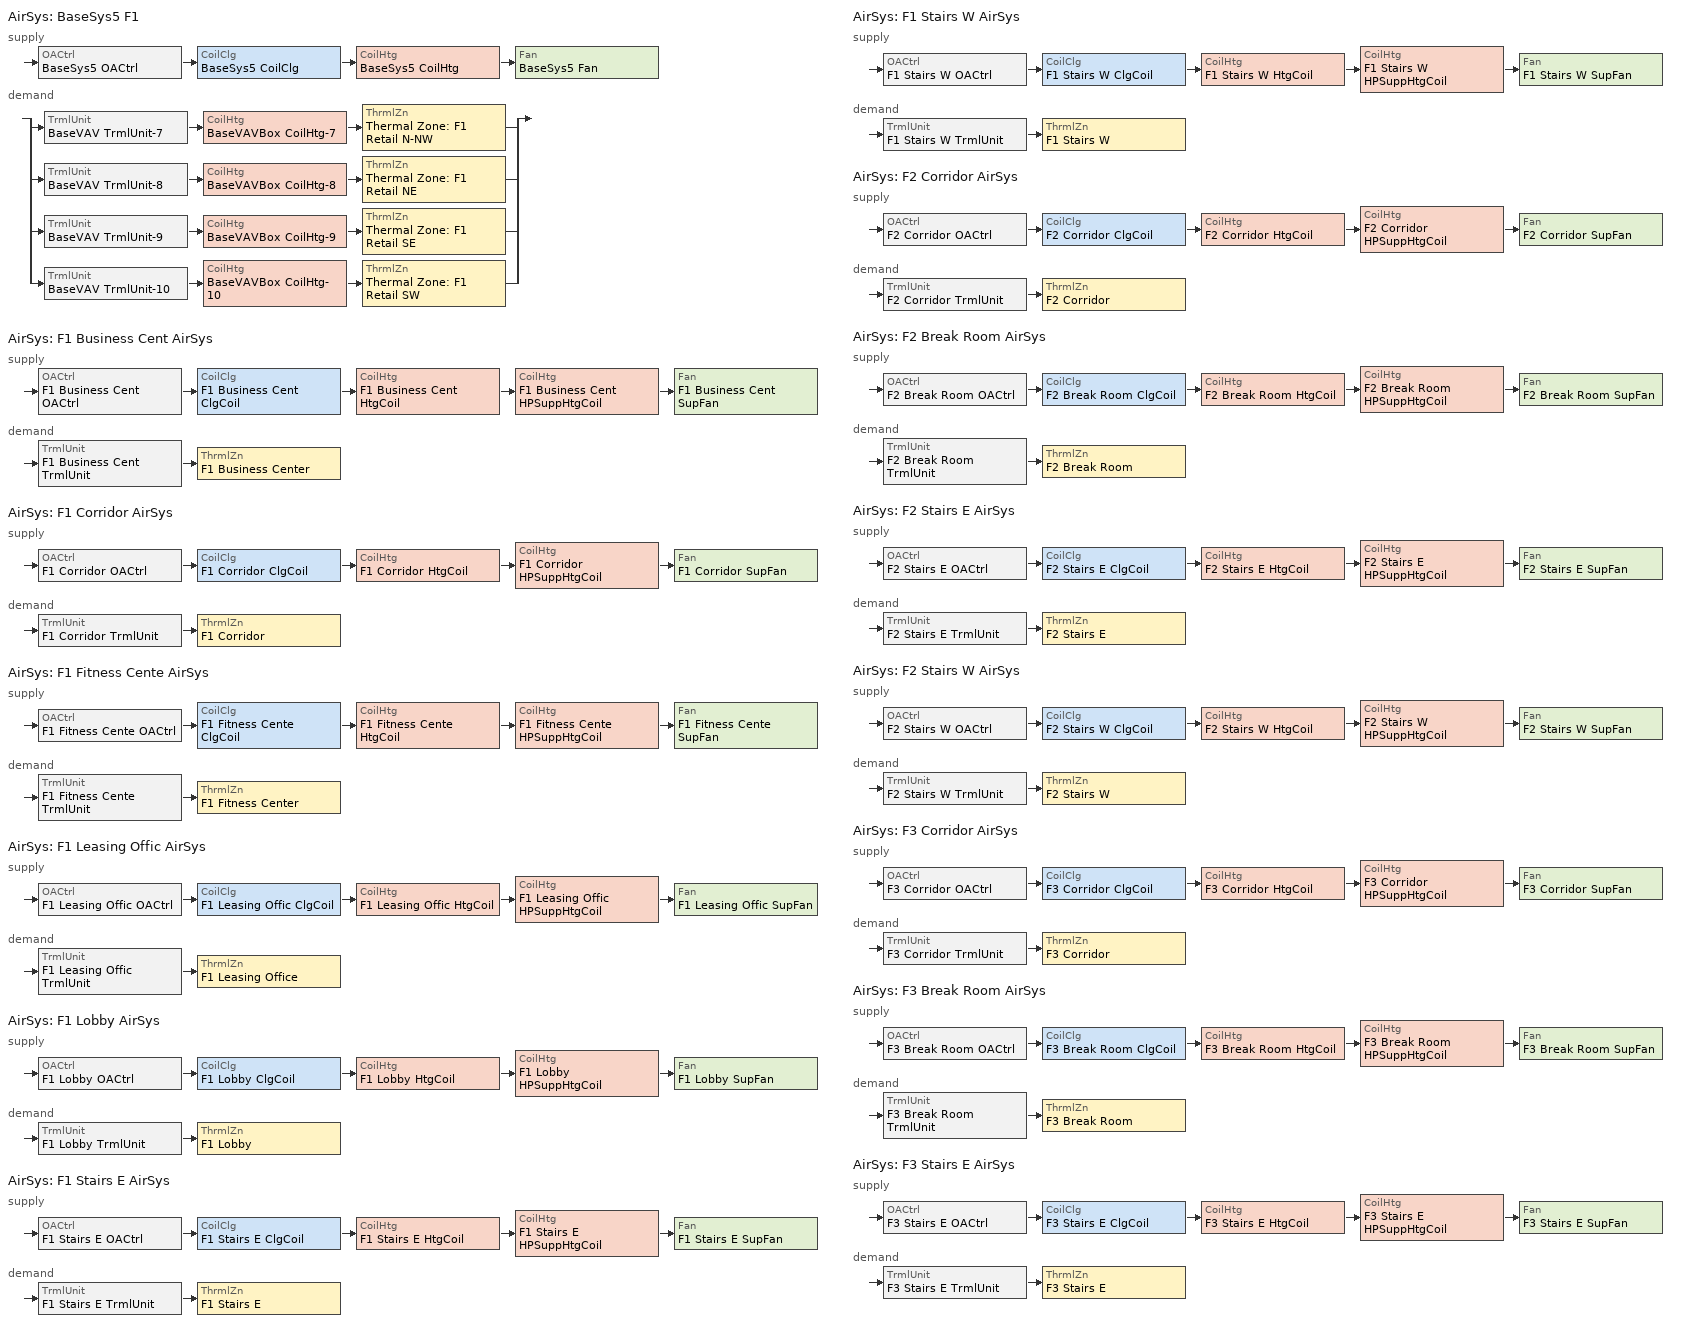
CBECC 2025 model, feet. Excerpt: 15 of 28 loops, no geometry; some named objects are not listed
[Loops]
AirSys 'BaseSys5 F1'
 supply: OACtrl 'BaseSys5 OACtrl' > CoilClg 'BaseSys5 CoilClg' > CoilHtg 'BaseSys5 CoilHtg' > Fan 'BaseSys5 Fan'
 demand: split
  | TrmlUnit 'BaseVAV TrmlUnit-7' > CoilHtg 'BaseVAVBox CoilHtg-7' > ThrmlZn 'Thermal Zone: F1 Retail N-NW'
  | TrmlUnit 'BaseVAV TrmlUnit-8' > CoilHtg 'BaseVAVBox CoilHtg-8' > ThrmlZn 'Thermal Zone: F1 Retail NE'
  | TrmlUnit 'BaseVAV TrmlUnit-9' > CoilHtg 'BaseVAVBox CoilHtg-9' > ThrmlZn 'Thermal Zone: F1 Retail SE'
  | TrmlUnit 'BaseVAV TrmlUnit-10' > CoilHtg 'BaseVAVBox CoilHtg-10' > ThrmlZn 'Thermal Zone: F1 Retail SW'
AirSys 'F1 Business Cent AirSys'
 supply: OACtrl 'F1 Business Cent OACtrl' > CoilClg 'F1 Business Cent ClgCoil' > CoilHtg 'F1 Business Cent HtgCoil' > CoilHtg 'F1 Business Cent HPSuppHtgCoil' > Fan 'F1 Business Cent SupFan'
 demand: TrmlUnit 'F1 Business Cent TrmlUnit' > ThrmlZn 'F1 Business Center'
AirSys 'F1 Corridor AirSys'
 supply: OACtrl 'F1 Corridor OACtrl' > CoilClg 'F1 Corridor ClgCoil' > CoilHtg 'F1 Corridor HtgCoil' > CoilHtg 'F1 Corridor HPSuppHtgCoil' > Fan 'F1 Corridor SupFan'
 demand: TrmlUnit 'F1 Corridor TrmlUnit' > ThrmlZn 'F1 Corridor'
AirSys 'F1 Fitness Cente AirSys'
 supply: OACtrl 'F1 Fitness Cente OACtrl' > CoilClg 'F1 Fitness Cente ClgCoil' > CoilHtg 'F1 Fitness Cente HtgCoil' > CoilHtg 'F1 Fitness Cente HPSuppHtgCoil' > Fan 'F1 Fitness Cente SupFan'
 demand: TrmlUnit 'F1 Fitness Cente TrmlUnit' > ThrmlZn 'F1 Fitness Center'
AirSys 'F1 Leasing Offic AirSys'
 supply: OACtrl 'F1 Leasing Offic OACtrl' > CoilClg 'F1 Leasing Offic ClgCoil' > CoilHtg 'F1 Leasing Offic HtgCoil' > CoilHtg 'F1 Leasing Offic HPSuppHtgCoil' > Fan 'F1 Leasing Offic SupFan'
 demand: TrmlUnit 'F1 Leasing Offic TrmlUnit' > ThrmlZn 'F1 Leasing Office'
AirSys 'F1 Lobby AirSys'
 supply: OACtrl 'F1 Lobby OACtrl' > CoilClg 'F1 Lobby ClgCoil' > CoilHtg 'F1 Lobby HtgCoil' > CoilHtg 'F1 Lobby HPSuppHtgCoil' > Fan 'F1 Lobby SupFan'
 demand: TrmlUnit 'F1 Lobby TrmlUnit' > ThrmlZn 'F1 Lobby'
AirSys 'F1 Stairs E AirSys'
 supply: OACtrl 'F1 Stairs E OACtrl' > CoilClg 'F1 Stairs E ClgCoil' > CoilHtg 'F1 Stairs E HtgCoil' > CoilHtg 'F1 Stairs E HPSuppHtgCoil' > Fan 'F1 Stairs E SupFan'
 demand: TrmlUnit 'F1 Stairs E TrmlUnit' > ThrmlZn 'F1 Stairs E'
AirSys 'F1 Stairs W AirSys'
 supply: OACtrl 'F1 Stairs W OACtrl' > CoilClg 'F1 Stairs W ClgCoil' > CoilHtg 'F1 Stairs W HtgCoil' > CoilHtg 'F1 Stairs W HPSuppHtgCoil' > Fan 'F1 Stairs W SupFan'
 demand: TrmlUnit 'F1 Stairs W TrmlUnit' > ThrmlZn 'F1 Stairs W'
AirSys 'F2 Corridor AirSys'
 supply: OACtrl 'F2 Corridor OACtrl' > CoilClg 'F2 Corridor ClgCoil' > CoilHtg 'F2 Corridor HtgCoil' > CoilHtg 'F2 Corridor HPSuppHtgCoil' > Fan 'F2 Corridor SupFan'
 demand: TrmlUnit 'F2 Corridor TrmlUnit' > ThrmlZn 'F2 Corridor'
AirSys 'F2 Break Room AirSys'
 supply: OACtrl 'F2 Break Room OACtrl' > CoilClg 'F2 Break Room ClgCoil' > CoilHtg 'F2 Break Room HtgCoil' > CoilHtg 'F2 Break Room HPSuppHtgCoil' > Fan 'F2 Break Room SupFan'
 demand: TrmlUnit 'F2 Break Room TrmlUnit' > ThrmlZn 'F2 Break Room'
AirSys 'F2 Stairs E AirSys'
 supply: OACtrl 'F2 Stairs E OACtrl' > CoilClg 'F2 Stairs E ClgCoil' > CoilHtg 'F2 Stairs E HtgCoil' > CoilHtg 'F2 Stairs E HPSuppHtgCoil' > Fan 'F2 Stairs E SupFan'
 demand: TrmlUnit 'F2 Stairs E TrmlUnit' > ThrmlZn 'F2 Stairs E'
AirSys 'F2 Stairs W AirSys'
 supply: OACtrl 'F2 Stairs W OACtrl' > CoilClg 'F2 Stairs W ClgCoil' > CoilHtg 'F2 Stairs W HtgCoil' > CoilHtg 'F2 Stairs W HPSuppHtgCoil' > Fan 'F2 Stairs W SupFan'
 demand: TrmlUnit 'F2 Stairs W TrmlUnit' > ThrmlZn 'F2 Stairs W'
AirSys 'F3 Corridor AirSys'
 supply: OACtrl 'F3 Corridor OACtrl' > CoilClg 'F3 Corridor ClgCoil' > CoilHtg 'F3 Corridor HtgCoil' > CoilHtg 'F3 Corridor HPSuppHtgCoil' > Fan 'F3 Corridor SupFan'
 demand: TrmlUnit 'F3 Corridor TrmlUnit' > ThrmlZn 'F3 Corridor'
AirSys 'F3 Break Room AirSys'
 supply: OACtrl 'F3 Break Room OACtrl' > CoilClg 'F3 Break Room ClgCoil' > CoilHtg 'F3 Break Room HtgCoil' > CoilHtg 'F3 Break Room HPSuppHtgCoil' > Fan 'F3 Break Room SupFan'
 demand: TrmlUnit 'F3 Break Room TrmlUnit' > ThrmlZn 'F3 Break Room'
AirSys 'F3 Stairs E AirSys'
 supply: OACtrl 'F3 Stairs E OACtrl' > CoilClg 'F3 Stairs E ClgCoil' > CoilHtg 'F3 Stairs E HtgCoil' > CoilHtg 'F3 Stairs E HPSuppHtgCoil' > Fan 'F3 Stairs E SupFan'
 demand: TrmlUnit 'F3 Stairs E TrmlUnit' > ThrmlZn 'F3 Stairs E'
[AirSys]
Name | Type | SubType | CtrlSysType | OptStart | ClgCtrl | EffMetric | ResHVACAutoSizing | CtrlZnRef
BaseSys5 F1 | PVAV | Packaged3Phase | DDCToZone | 1 | WarmestReset
F1 Business Cent AirSys | SZHP | Split1Phase |  | 0 |  | SEER2/EER2/HSPF2 | 1 | F1 Business Center
F1 Corridor AirSys | SZHP | Split1Phase |  | 0 |  | SEER2/EER2/HSPF2 | 1 | F1 Corridor
F1 Fitness Cente AirSys | SZHP | Split1Phase |  | 0 |  | SEER2/EER2/HSPF2 | 1 | F1 Fitness Center
F1 Leasing Offic AirSys | SZHP | Split1Phase |  | 0 |  | SEER2/EER2/HSPF2 | 1 | F1 Leasing Office
F1 Lobby AirSys | SZHP | Split1Phase |  | 0 |  | SEER2/EER2/HSPF2 | 1 | F1 Lobby
F1 Stairs E AirSys | SZHP | Split1Phase |  | 0 |  | SEER2/EER2/HSPF2 | 1 | F1 Stairs E
F1 Stairs W AirSys | SZHP | Split1Phase |  | 0 |  | SEER2/EER2/HSPF2 | 1 | F1 Stairs W
F2 Corridor AirSys | SZHP | Split1Phase |  | 0 |  | SEER2/EER2/HSPF2 | 1 | F2 Corridor
F2 Break Room AirSys | SZHP | Split1Phase |  | 0 |  | SEER2/EER2/HSPF2 | 1 | F2 Break Room
F2 Stairs E AirSys | SZHP | Split1Phase |  | 0 |  | SEER2/EER2/HSPF2 | 1 | F2 Stairs E
F2 Stairs W AirSys | SZHP | Split1Phase |  | 0 |  | SEER2/EER2/HSPF2 | 1 | F2 Stairs W
F3 Corridor AirSys | SZHP | Split1Phase |  | 0 |  | SEER2/EER2/HSPF2 | 1 | F3 Corridor
F3 Break Room AirSys | SZHP | Split1Phase |  | 0 |  | SEER2/EER2/HSPF2 | 1 | F3 Break Room
F3 Stairs E AirSys | SZHP | Split1Phase |  | 0 |  | SEER2/EER2/HSPF2 | 1 | F3 Stairs E
[AirSeg]
Name | Sys | Type
BaseSys5 SupAirSeg | BaseSys5 F1 | Supply
BaseSys5 RetAirSeg | BaseSys5 F1 | Return
F1 Business Cent SupAirSeg | F1 Business Cent AirSys | Supply
F1 Business Cent RetAirSeg | F1 Business Cent AirSys | Return
F1 Corridor SupAirSeg | F1 Corridor AirSys | Supply
F1 Corridor RetAirSeg | F1 Corridor AirSys | Return
F1 Fitness Cente SupAirSeg | F1 Fitness Cente AirSys | Supply
F1 Fitness Cente RetAirSeg | F1 Fitness Cente AirSys | Return
F1 Leasing Offic SupAirSeg | F1 Leasing Offic AirSys | Supply
F1 Leasing Offic RetAirSeg | F1 Leasing Offic AirSys | Return
F1 Lobby SupAirSeg | F1 Lobby AirSys | Supply
F1 Lobby RetAirSeg | F1 Lobby AirSys | Return
F1 Stairs E SupAirSeg | F1 Stairs E AirSys | Supply
F1 Stairs E RetAirSeg | F1 Stairs E AirSys | Return
F1 Stairs W SupAirSeg | F1 Stairs W AirSys | Supply
F1 Stairs W RetAirSeg | F1 Stairs W AirSys | Return
F2 Corridor SupAirSeg | F2 Corridor AirSys | Supply
F2 Corridor RetAirSeg | F2 Corridor AirSys | Return
F2 Break Room SupAirSeg | F2 Break Room AirSys | Supply
F2 Break Room RetAirSeg | F2 Break Room AirSys | Return
F2 Stairs E SupAirSeg | F2 Stairs E AirSys | Supply
F2 Stairs E RetAirSeg | F2 Stairs E AirSys | Return
F2 Stairs W SupAirSeg | F2 Stairs W AirSys | Supply
F2 Stairs W RetAirSeg | F2 Stairs W AirSys | Return
F3 Corridor SupAirSeg | F3 Corridor AirSys | Supply
F3 Corridor RetAirSeg | F3 Corridor AirSys | Return
F3 Break Room SupAirSeg | F3 Break Room AirSys | Supply
F3 Break Room RetAirSeg | F3 Break Room AirSys | Return
F3 Stairs E SupAirSeg | F3 Stairs E AirSys | Supply
F3 Stairs E RetAirSeg | F3 Stairs E AirSys | Return
[CoilClg] Type=DirectExpansion
Name | Sys | NumClgStages | DXSEER | CapTotNetRtd
BaseSys5 CoilClg | BaseSys5 F1 | 2
F1 Business Cent ClgCoil | F1 Business Cent AirSys |  | 14
F1 Corridor ClgCoil | F1 Corridor AirSys |  | 14
F1 Fitness Cente ClgCoil | F1 Fitness Cente AirSys |  | 14
F1 Leasing Offic ClgCoil | F1 Leasing Offic AirSys |  | 14
F1 Lobby ClgCoil | F1 Lobby AirSys |  | 14
F1 Stairs E ClgCoil | F1 Stairs E AirSys |  | 14
F1 Stairs W ClgCoil | F1 Stairs W AirSys |  | 14
F2 Corridor ClgCoil | F2 Corridor AirSys |  | 14 | 36000
F2 Break Room ClgCoil | F2 Break Room AirSys |  | 14
F2 Stairs E ClgCoil | F2 Stairs E AirSys |  | 14
F2 Stairs W ClgCoil | F2 Stairs W AirSys |  | 14
F3 Corridor ClgCoil | F3 Corridor AirSys |  | 14 | 36000
F3 Break Room ClgCoil | F3 Break Room AirSys |  | 14
F3 Stairs E ClgCoil | F3 Stairs E AirSys |  | 14
[CoilHtg]
Name | Sys | Type | FluidSegInRef | FluidSegOutRef | HtPumpHSPF | HtPumpSuppCoilHtgRef
BaseSys5 CoilHtg; BaseVAVBox CoilHtg-7; BaseVAVBox CoilHtg-8; BaseVAVBox CoilHtg-9; BaseVAVBox CoilHtg-10 | BaseSys5 F1 | HotWater | GF Retail HW Supply | GF Retail HW Return
F1 Business Cent HtgCoil | F1 Business Cent AirSys | HeatPump |  |  | 8.2 | F1 Business Cent HPSuppHtgCoil
F1 Business Cent HPSuppHtgCoil | F1 Business Cent AirSys | Resistance
F1 Corridor HtgCoil | F1 Corridor AirSys | HeatPump |  |  | 8.2 | F1 Corridor HPSuppHtgCoil
F1 Corridor HPSuppHtgCoil | F1 Corridor AirSys | Resistance |  |  | 8.2
F1 Fitness Cente HtgCoil | F1 Fitness Cente AirSys | HeatPump |  |  | 8.2 | F1 Fitness Cente HPSuppHtgCoil
F1 Fitness Cente HPSuppHtgCoil | F1 Fitness Cente AirSys | Resistance |  |  | 8.2
F1 Leasing Offic HtgCoil | F1 Leasing Offic AirSys | HeatPump |  |  | 8.2 | F1 Leasing Offic HPSuppHtgCoil
F1 Leasing Offic HPSuppHtgCoil | F1 Leasing Offic AirSys | Resistance |  |  | 8.2
F1 Lobby HtgCoil | F1 Lobby AirSys | HeatPump |  |  | 8.2 | F1 Lobby HPSuppHtgCoil
F1 Lobby HPSuppHtgCoil | F1 Lobby AirSys | Resistance |  |  | 8.2
F1 Stairs E HtgCoil | F1 Stairs E AirSys | HeatPump |  |  | 8.2 | F1 Stairs E HPSuppHtgCoil
F1 Stairs E HPSuppHtgCoil | F1 Stairs E AirSys | Resistance |  |  | 8.2
F1 Stairs W HtgCoil | F1 Stairs W AirSys | HeatPump |  |  | 8.2 | F1 Stairs W HPSuppHtgCoil
F1 Stairs W HPSuppHtgCoil | F1 Stairs W AirSys | Resistance |  |  | 8.2
F2 Corridor HtgCoil | F2 Corridor AirSys | HeatPump |  |  | 8.2 | F2 Corridor HPSuppHtgCoil
F2 Corridor HPSuppHtgCoil | F2 Corridor AirSys | Resistance |  |  | 8.2
F2 Break Room HtgCoil | F2 Break Room AirSys | HeatPump |  |  | 8.2 | F2 Break Room HPSuppHtgCoil
F2 Break Room HPSuppHtgCoil | F2 Break Room AirSys | Resistance |  |  | 8.2
F2 Stairs E HtgCoil | F2 Stairs E AirSys | HeatPump |  |  | 8.2 | F2 Stairs E HPSuppHtgCoil
F2 Stairs E HPSuppHtgCoil | F2 Stairs E AirSys | Resistance |  |  | 8.2
F2 Stairs W HtgCoil | F2 Stairs W AirSys | HeatPump |  |  | 8.2 | F2 Stairs W HPSuppHtgCoil
F2 Stairs W HPSuppHtgCoil | F2 Stairs W AirSys | Resistance
F3 Corridor HtgCoil | F3 Corridor AirSys | HeatPump |  |  | 8.2 | F3 Corridor HPSuppHtgCoil
F3 Corridor HPSuppHtgCoil | F3 Corridor AirSys | Resistance |  |  | 8.2
F3 Break Room HtgCoil | F3 Break Room AirSys | HeatPump |  |  | 8.2 | F3 Break Room HPSuppHtgCoil
F3 Break Room HPSuppHtgCoil | F3 Break Room AirSys | Resistance |  |  | 8.2
F3 Stairs E HtgCoil | F3 Stairs E AirSys | HeatPump |  |  | 8.2 | F3 Stairs E HPSuppHtgCoil
F3 Stairs E HPSuppHtgCoil | F3 Stairs E AirSys | Resistance |  |  | 8.2
[Fan]
Name | Sys | CtrlMthd
BaseSys5 Fan | BaseSys5 F1 | VariableSpeedDrive
F1 Business Cent SupFan | F1 Business Cent AirSys
F1 Corridor SupFan | F1 Corridor AirSys
F1 Fitness Cente SupFan | F1 Fitness Cente AirSys
F1 Leasing Offic SupFan | F1 Leasing Offic AirSys
F1 Lobby SupFan | F1 Lobby AirSys
F1 Stairs E SupFan | F1 Stairs E AirSys
F1 Stairs W SupFan | F1 Stairs W AirSys
F2 Corridor SupFan | F2 Corridor AirSys
F2 Break Room SupFan | F2 Break Room AirSys
F2 Stairs E SupFan | F2 Stairs E AirSys
F2 Stairs W SupFan | F2 Stairs W AirSys
F3 Corridor SupFan | F3 Corridor AirSys
F3 Break Room SupFan | F3 Break Room AirSys
F3 Stairs E SupFan | F3 Stairs E AirSys
[OACtrl]
Name | Sys | EconoCtrlMthd | EconoIntegration | AirSegSupRef | AirSegRetRef
BaseSys5 OACtrl | BaseSys5 F1 | DifferentialDryBulb | Integrated | BaseSys5 SupAirSeg | BaseSys5 RetAirSeg
F1 Business Cent OACtrl | F1 Business Cent AirSys | NoEconomizer |  | F1 Business Cent SupAirSeg | F1 Business Cent RetAirSeg
F1 Corridor OACtrl | F1 Corridor AirSys | NoEconomizer |  | F1 Corridor SupAirSeg | F1 Corridor RetAirSeg
F1 Fitness Cente OACtrl | F1 Fitness Cente AirSys | NoEconomizer |  | F1 Fitness Cente SupAirSeg | F1 Fitness Cente RetAirSeg
F1 Leasing Offic OACtrl | F1 Leasing Offic AirSys | NoEconomizer |  | F1 Leasing Offic SupAirSeg | F1 Leasing Offic RetAirSeg
F1 Lobby OACtrl | F1 Lobby AirSys | NoEconomizer |  | F1 Lobby SupAirSeg | F1 Lobby RetAirSeg
F1 Stairs E OACtrl | F1 Stairs E AirSys | NoEconomizer |  | F1 Stairs E SupAirSeg | F1 Stairs E RetAirSeg
F1 Stairs W OACtrl | F1 Stairs W AirSys | NoEconomizer |  | F1 Stairs W SupAirSeg | F1 Stairs W RetAirSeg
F2 Corridor OACtrl | F2 Corridor AirSys | NoEconomizer |  | F2 Corridor SupAirSeg | F2 Corridor RetAirSeg
F2 Break Room OACtrl | F2 Break Room AirSys | NoEconomizer |  | F2 Break Room SupAirSeg | F2 Break Room RetAirSeg
F2 Stairs E OACtrl | F2 Stairs E AirSys | NoEconomizer |  | F2 Stairs E SupAirSeg | F2 Stairs E RetAirSeg
F2 Stairs W OACtrl | F2 Stairs W AirSys | NoEconomizer |  | F2 Stairs W SupAirSeg | F2 Stairs W RetAirSeg
F3 Corridor OACtrl | F3 Corridor AirSys | NoEconomizer |  | F3 Corridor SupAirSeg | F3 Corridor RetAirSeg
F3 Break Room OACtrl | F3 Break Room AirSys | NoEconomizer |  | F3 Break Room SupAirSeg | F3 Break Room RetAirSeg
F3 Stairs E OACtrl | F3 Stairs E AirSys | NoEconomizer |  | F3 Stairs E SupAirSeg | F3 Stairs E RetAirSeg
[TrmlUnit]
Name | Sys | Type | ZnServedRef
BaseVAV TrmlUnit-7 | BaseSys5 F1 | VAVReheatBox | Thermal Zone: F1 Retail N-NW
BaseVAV TrmlUnit-8 | BaseSys5 F1 | VAVReheatBox | Thermal Zone: F1 Retail NE
BaseVAV TrmlUnit-9 | BaseSys5 F1 | VAVReheatBox | Thermal Zone: F1 Retail SE
BaseVAV TrmlUnit-10 | BaseSys5 F1 | VAVReheatBox | Thermal Zone: F1 Retail SW
F1 Business Cent TrmlUnit | F1 Business Cent AirSys | Uncontrolled | F1 Business Center
F1 Corridor TrmlUnit | F1 Corridor AirSys | Uncontrolled | F1 Corridor
F1 Fitness Cente TrmlUnit | F1 Fitness Cente AirSys | Uncontrolled | F1 Fitness Center
F1 Leasing Offic TrmlUnit | F1 Leasing Offic AirSys | Uncontrolled | F1 Leasing Office
F1 Lobby TrmlUnit | F1 Lobby AirSys | Uncontrolled | F1 Lobby
F1 Stairs E TrmlUnit | F1 Stairs E AirSys | Uncontrolled | F1 Stairs E
F1 Stairs W TrmlUnit | F1 Stairs W AirSys | Uncontrolled | F1 Stairs W
F2 Corridor TrmlUnit | F2 Corridor AirSys | Uncontrolled | F2 Corridor
F2 Break Room TrmlUnit | F2 Break Room AirSys | Uncontrolled | F2 Break Room
F2 Stairs E TrmlUnit | F2 Stairs E AirSys | Uncontrolled | F2 Stairs E
F2 Stairs W TrmlUnit | F2 Stairs W AirSys | Uncontrolled | F2 Stairs W
F3 Corridor TrmlUnit | F3 Corridor AirSys | Uncontrolled | F3 Corridor
F3 Break Room TrmlUnit | F3 Break Room AirSys | Uncontrolled | F3 Break Room
F3 Stairs E TrmlUnit | F3 Stairs E AirSys | Uncontrolled | F3 Stairs E
[PVArray]
PV Array: DCSysSize=274.5
[Batt]
Battery: MaxCap=260.2; Ctrl=Time of Use; MaxChrgPwr=65.04; MaxDschrgPwr=65.04
[ResConsAssm]
Name | CanAssignTo | Type | RoofingLayer | RoofDeckLayer | InsideFinishLayer | FloorSurfaceLayer | FloorDeckLayer | CavityLayer | FrameLayer | SheathInsulLayerRVal | WallExtFinishLayer | OtherSideFinishLayer | RadiantBarrier | RaisedHeelTruss | RaisedHeelTrussHeight | RoofingType | MassLayer | MassThickness | FurringInsulLayerRVal | FurringInsul2LayerRVal | Furring2Layer
Res Exterior Wall Cons | Exterior Walls | Wood Framed Wall | Light Roof (Asphalt Shingle) | Wood Siding/sheathing/decking | Gypsum Board | Carpeted | Wood Siding/sheathing/decking | R 21 | 2x6 @ 16 in. O.C. | 4 | Synthetic Stucco | Gypsum Board | 0 | 0 | 3.5 | all others
Int Wall Cons | Interior Walls | Wood Framed Wall | Light Roof (Asphalt Shingle) | Wood Siding/sheathing/decking | Gypsum Board | Carpeted | Wood Siding/sheathing/decking |  | 2x6 @ 16 in. O.C. |  |  | Gypsum Board | 0 | 0 | 3.5 | all others
Interior Floor Cons | Interior Floors | Wood Framed Floor | Light Roof (Asphalt Shingle) | Wood Siding/sheathing/decking | Gypsum Board | Carpeted | Wood Siding/sheathing/decking |  | 2x12 @ 16 in. O.C. | 0.29 |  | Gypsum Board | 0 | 0 | 3.5 | all others
Below Grade Wall Cons | Underground Walls | Concrete / ICF / Brick | Light Roof (Asphalt Shingle) | Wood Siding/sheathing/decking |  | Carpeted | Wood Siding/sheathing/decking |  |  |  |  | Gypsum Board | 0 | 0 | 3.5 | all others | Concrete | 10 in.
Interior Mass Floor above Garage | Interior Floors | Concrete / ICF / Brick | Light Roof (Asphalt Shingle) | Wood Siding/sheathing/decking | Gypsum Board | Hardwood | Wood Siding/sheathing/decking |  | 2x12 @ 16 in. O.C. |  |  | Gypsum Board | 0 | 0 | 3.5 | all others | Concrete | 6 in. | 4
NonRes Exterior Wall Cons | Exterior Walls | Concrete / ICF / Brick | Light Roof (Asphalt Shingle) | Wood Siding/sheathing/decking | Gypsum Board | Carpeted | Wood Siding/sheathing/decking |  |  | 1.8 |  | Gypsum Board | 0 | 0 | 3.5 | all others | Concrete | 6 in. |  | 13 | 3.5 in. Wood
Cathedral Ceiling | Cathedral Ceilings |  | 5 PSF (Normal Gravel) |  |  |  |  | R 38 | 2x12 @ 24 in. O.C.
Interior Wall adjacent Unconditioned | Interior Walls | Wood Framed Wall | Light Roof (Asphalt Shingle) | Wood Siding/sheathing/decking | Gypsum Board | Carpeted | Wood Siding/sheathing/decking | R 11 | 2x4 @ 16 in. O.C. |  |  | Gypsum Board | 0 | 0 | 3.5 | all others
Interior Framed Floor above Unconditioned | Interior Floors | Wood Framed Floor | Light Roof (Asphalt Shingle) | Wood Siding/sheathing/decking | Gypsum Board | Carpeted | Wood Siding/sheathing/decking | R 19 in 5-1/2 in. cavity (R-18) | 2x6 @ 16 in. O.C. |  |  | Gypsum Board | 0 | 0 | 3.5 | all others
[ResMat]
Name | Density | SpecHeat | Conductivity | ConductivityCT | RValPerInch | Thickness | ConductivityQII
SoftWood | 35 | 0.39 | 0.08167 | 0.0012 | 1.0204
Steel | 489 | 0.12 | 26.2 |  | 0.00318
SIPSskin | 41 | 0.45 | 0.06127 | 0.0012 | 1.36 | 0.4375
Ceiling Insul | 1.5 | 0.2 |  | 0.00418
Other Insul | 1.5 | 0.2 |  | 0.0032537
Gypsum Board | 40 | 0.27 | 0.09167 | 0.0001217 | 0.9091 | 0.5
Insul-R4-D1.5-SH0.35-C0.02083 | 1.5 | 0.35 | 0.0208325 | 0.00175 |  | 1 | 0.0208325
